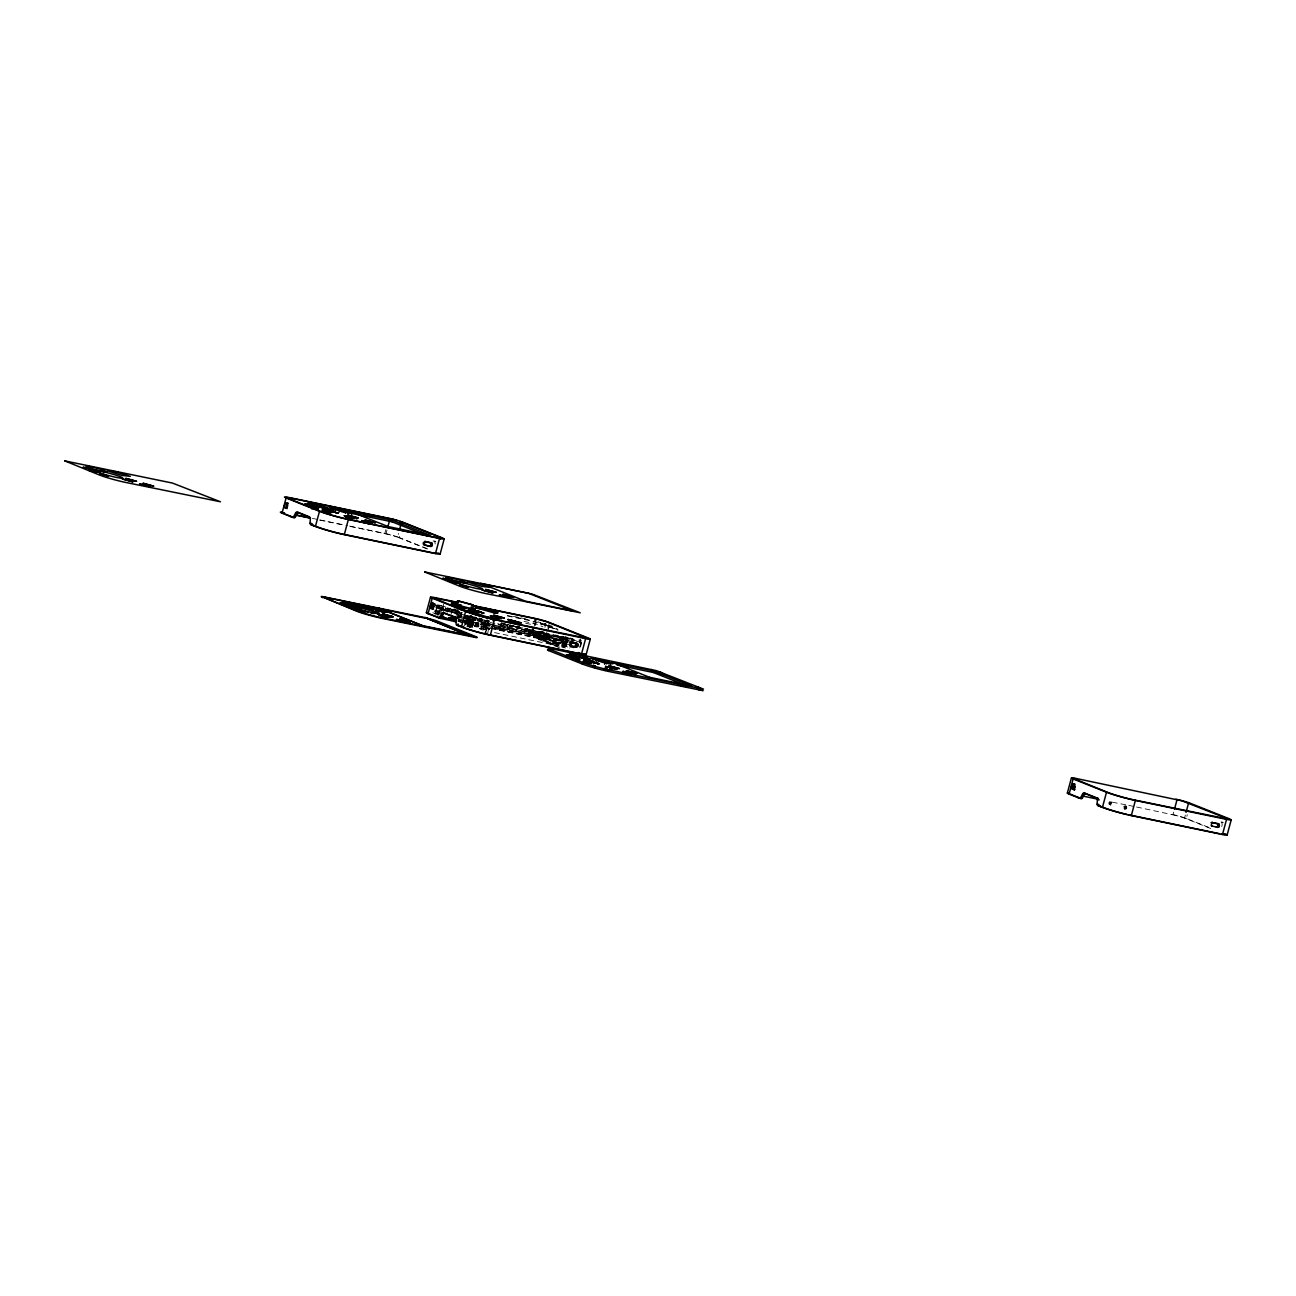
<?xml version="1.0" encoding="UTF-8"?>
<svg xmlns="http://www.w3.org/2000/svg" width="1296" height="1296" viewBox="0 0 1296 1296"><rect width="100%" height="100%" fill="white"/><g stroke="black" fill="none" stroke-linecap="round" stroke-linejoin="round"><path stroke-width="0.75" stroke-dasharray="5 3.75" d="M471.226 621.724C463.158 617.609 475.94 631.184 468.342 620.573L468.131 625.968L470.642 626.972L464.519 623.716M484.898 625.109L489.191 625.693M479.52 628.511C485.352 631.201 482.971 619.083 490.309 624.267M483.003 629.354C485.66 631.573 488.527 625.304 485.757 624.413M547.835 637.535L546.442 637.405L546.005 639.074L547.333 639.252L547.835 637.535L529.918 630.698L528.46 632.642L529.627 632.432L530.145 630.374C523.908 627.556 514.366 632.691 519.761 625.936M473.105 624.202L472.279 627.313C468.504 625.433 469.006 627.296 470.48 624.397L468.99 620.816M349.58 526.095L384.815 533.417L385.835 529.627M350.73 526.549L385.965 533.871L386.986 530.08M427.34 549.034L397.516 537.16L398.536 533.369M427.21 548.645L399.249 537.516L400.27 533.725M435.359 612.295L436.477 608.132L447.185 610.416M435.1 614.482L436.768 608.261L434.209 611.825M437.74 607.241L437.449 605.248M436.849 614.353L437.4 612.279M438.631 607.678L439.085 606.01M436.833 615.001L438.502 608.78L436.363 607.937L446.44 610.027L446.877 608.359L436.817 606.269L473.85 620.881L474.466 618.597L470.983 617.868C476.069 618.662 478.127 621.659 470.659 619.115L474.352 620.168M437.756 615.373L439.425 609.152L443.102 610.61M438.129 615.114L439.798 608.893M439.214 614.563L440.51 609.752L452.612 612.311L453.179 610.238L451.705 609.93L451.138 612.02M440.462 614.012L442.13 607.775L443.864 608.472L438.194 607.306M443.459 603.887L442.924 607.808M442.892 614.466L444.139 609.784M447.12 612.376L448.124 608.65L437.951 604.6M449.939 608.666C450.101 612.247 446.537 609.071 448.173 608.245M448.27 610.87L448.124 608.65M450.684 615.859L451.931 611.194L450.376 610.87L461.749 615.389M454.977 608.472L454.41 610.562L457.78 611.518M455.188 613.786L456.03 610.659L455.771 614.012M456.905 614.304L457.456 612.23L454.572 611.08L454.021 613.154L455.495 613.462L451.073 611.728L454.118 612.36M465.75 615.26L458.411 613.737L458.849 612.068L449.015 608.148M457.99 618.338L459.659 612.117M460.598 613.219L459.61 616.896L460.485 617.074L461.765 612.295M460.404 615.098L460.841 613.429M464.454 626.017L466.123 619.78L475.681 621.772M467.095 616.183L466.236 619.375A18.322 1.507 15 0 0 473.089 621.724M465.604 624.883L466.852 620.217L469.735 620.816L468.067 627.037M464.989 620.962C468.472 623.732 470.869 615.697 466.852 615.551M468.569 619.796L469.541 616.167M466.916 626.584L468.585 620.347L469.735 620.816M467.775 626.924L469.444 620.703M468.65 626.94L471.663 615.827M468.828 625.936L470.675 621.513L466.852 620.217M466.787 620.071L470.626 620.8L471.614 617.155L467.402 615.681M469.282 627.345L471.274 620.379L466.657 618.532M469.8 627.653L471.647 620.168M471.809 619.569L472.133 618.338M472.797 617.722L471.55 622.388L465.944 620.152M472.716 619.715C475.227 616.718 473.494 620.897 473.38 619.958M470.821 627.394L472.943 620.444M472.392 626.292L473.639 621.626L467.694 619.618C466.349 615.616 471.906 616.54 467.937 616.232M474.466 618.597L475.616 619.051L475.276 620.298A14.548 1.199 15 0 1 466.123 617.657M479.423 621.886L480.395 618.257L467.581 615.632M480.298 622.226L481.27 618.597M479.131 620.476L481.691 621.076L481.091 622.663M484.331 627.572L485.384 621.205M486.486 619.861L484.202 627.701L489.499 629.354M485.06 627.442L483.505 627.345L484.574 627.669L485.676 623.522L484.655 623.084M485.044 627.539C488.56 626.859 483.214 623.538 486.211 624.996M485.19 629.678L487.733 619.682M484.931 633.258L486.923 628.139M485.838 632.383L487.507 626.146L480.508 623.894M488.495 622.679L488.948 621.011M489.532 629.257L487.247 628.738L489.127 620.914L488.268 620.703A19.408 1.588 15 0 1 487.085 620.428M487.636 633.971L488.56 628.576M490.876 627.831L566.303 643.448L565.574 646.153L552.55 643.448L539.897 638.393L540.61 635.704L553.635 638.41L552.906 641.115L497.68 629.678L494.359 627.782L538.99 637.065L542.295 638.96L538.99 637.065M498.393 629.386L498.814 627.831L500.029 628.366L502.006 620.995M499.462 628.139L500.742 623.36M501.131 625.433L501.698 623.344L504.322 624.089L503.755 626.179L497.129 623.635M507.465 624.429L510.932 625.806L510.235 628.414L506.785 627.037L507.465 624.429L513.686 625.838M507.708 624.818L507.433 625.838L502.362 623.83M510.17 624.251L509.004 628.609L507.74 628.106L508.291 626.017M515.435 629.483L511.985 628.106L512.681 625.514L511.839 625.304M517.72 625.806L516.553 630.164L515.257 629.905L516.132 626.891L509.927 625.693M518.708 625.547L518.157 627.62L516.731 627.329L533.061 633.42L534.227 629.597M527.278 628.155L526.306 631.784L525.447 631.444L526.419 627.815M529.74 633.015L529.416 630.893L530.339 631.006M534.989 618.419L530.809 633.987A10.773 0.891 15 0 1 539.525 636.19L540.383 636.449A10.773 0.891 15 0 1 545.26 638.086L547.333 630.31M531.36 631.298L531.652 633.274L529.562 632.61M531.976 633.128L533.045 628.933M534.049 626.665L531.976 634.441L543.51 637.729L544.563 633.841M534.47 625.109L536.139 618.872M536.236 622.258L535.313 625.255M556.243 646.04L532.85 636.725L534.519 630.488L524.88 628.479M559.37 647.692L533.579 637.421L535.199 631.541L532.672 630.52M571.05 645.1L555.433 641.86L535.864 634.052L536.414 631.978L552.047 635.234L569.835 642.314M537.743 635.542L536.755 635.72L555.125 638.993L554.558 641.066L542.765 636.368L544.19 634.473L543.348 637.583L567.616 646.996M538.277 633.566L538.261 631.849L539.379 632.027M540.286 623.797L545.486 625.271L540.286 623.797L540.675 622.339M541.712 631.768C547.155 638.329 533.596 639.9 540.076 631.46M542.36 624.623L542.749 623.165M494.554 632.594L564.052 647.044L564.457 645.489L558.706 643.189L557.879 646.299L539.59 638.442L553.975 644.177L554.267 643.14L552.857 643.95L553.975 644.177M540.707 632.399L540.302 633.955M539.12 632.189C542.457 631.913 541.064 635.639 538.342 633.744M542.716 636.206C549.115 636.984 538.52 636.044 543.656 638.491M544.903 627.41L545.875 623.813M553.651 628.22L547.771 626.778L548.159 625.32L552.274 626.179M547.868 628.349L549.423 622.517M567.227 643.156L546.799 635.008L547.204 633.452M548.078 630.342L548.921 627.232M547.333 637.259L547.398 639.187M552.047 635.234L551.48 637.308L535.864 634.052M566.773 645.764L562.043 643.885L561.767 644.922L556.567 643.837L550.8 641.552L551.092 640.499L533.725 636.903M552.55 643.448L553.279 640.742L540.61 635.704M555.433 641.86L555.984 639.77L536.414 631.978M556.567 643.837L556.843 642.8L566.498 644.809M566.433 639.819L559.143 638.296L558.706 639.965L567.81 641.86M562.415 636.919C565.445 639.706 557.474 639.171 559.953 636.352M561.217 636.806C566.951 638.15 556.745 642.233 560.164 636.417M565.38 643.772L566.676 644.015L562.205 642.751L563.728 637.033L532.948 630.65M562.043 646.623L563.306 641.957M563.598 641.909L564.035 640.24L559.143 638.296M568.361 637.762L566.044 645.602L563.744 645.052L565.558 637.033L566.87 637.259M564.845 642.184L565.979 637.94L563.728 637.033M566.968 639.349L565.85 643.513L562.205 642.751M580.073 641.552L580.786 638.847M579.895 646.736L581.564 640.516L578.988 639.9A6.14 3.499 -78.3 0 1 579.296 641.245M579.798 647.854L581.175 642.654L578.308 641.504M1136.592 807.019L1172.977 814.811L1173.998 811.021M1210.626 828.484L1184.528 818.084L1186.051 812.398M1208.633 827.35L1186.277 818.44L1187.282 814.649M470.318 624.559L470.691 623.716L469.395 623.554L469.865 624.494M481.739 621.157L479.52 620.622M532.089 631.622L529.416 630.893M537.808 633.501L538.65 633.517M541.145 632.626L540.562 632.545M538.699 636.644L541.404 637.357M544.158 638.231L544.936 638.701L545.924 634.829L546.799 635.008M559.516 638.021L562.642 638.831M559.467 639.009L562.172 639.706M581.531 640.532L580.235 640.289M485.838 623.149L488.155 624.542M485.32 629.662L480.832 627.507M503.755 626.179L505.537 626.341L498.733 623.781M485.433 627.475L489.191 628.43M448.497 608.197L447.395 607.759M447.849 609.881L449.453 610.286M471.598 617.171L466.673 616.151M529.319 632.723L530.42 633.209M530.777 633.29L531.7 633.42L530.226 632.756M565.072 639.236L567.567 639.884M563.566 644.922L565.979 645.554M438.178 605.572L437.319 605.394M468.52 616.361L466.9 615.956M469.103 621.335L462.105 619.65M464.908 620.833L467.467 621.545M469.33 621.967L469.946 621.869M469.427 622.728L470.189 622.598M538.391 633.452L539.071 631.946M513.475 625.903L510.98 625.271M515.824 626.924L518.627 626.94M542.182 632.108L543.591 632.27L542.408 631.8M473.996 620.12L463.531 616.102M475.097 620.476L473.801 620.071M567.259 639.884L565.283 639.349M544.563 638.523L543.64 638.312M489.305 628.868L486.745 628.236M520.101 627.41L517.558 626.859M486.081 623.165L487.069 623.392M484.202 624.672L481.496 624.04M434.063 541.031L435.796 541.388A3.24 1.847 -78.3 0 0 434.338 541.825M312.385 518.368L318.249 519.583M320.209 519.988L347.62 525.69M319.399 520.036L342.905 524.929M513.265 616.313L518.999 617.512M520.911 617.9L526.63 619.099M507.433 615.551L532.364 620.719M507.319 615.956L538.018 622.339L557.912 630.261M541.631 624.073L544.595 624.915M547.09 625.612L551.885 627.637L547.771 626.778M524.005 621.4L535.459 623.781L542.894 626.746M551.351 627.296L552.339 627.507M437.206 604.892L445.111 606.544M525.658 623.246L535.07 625.239M432.929 604.438L438.404 605.588M434.533 605.07L443.086 606.852M458.233 610.189L452.628 609.023L459.076 611.599M452.077 609.282L455.414 609.979M436.752 606.544L459.837 611.242M434.095 606.739L442.633 608.504L443.362 606.155L446.051 607.225M457.731 611.712L448.562 609.817L458.411 613.737M458.8 612.052L462.461 612.814M457.456 612.23L461.943 614.142M438.502 608.78L448.967 611.129M457.974 613.591L440.51 609.752M466.997 616.459L490.147 621.27M501.73 623.668L522.952 628.09M543.737 632.74L540.27 632.011L539.298 635.639L533.255 633.242L481.448 622.355M526.824 629.548L572.67 639.074M436.282 611.048L438.453 611.485L436.736 610.805M458.849 615.892L462.332 616.621M529.189 630.52L476.572 619.763L490.892 625.531M572.735 639.576L573.61 639.754L570.013 638.329M457.844 616.118L461.651 616.912M576.25 640.759L532.316 631.622L524.88 628.673M435.958 612.198L439.425 612.911M526.468 630.909L574.209 640.823M576.509 641.342L580.77 642.217L580.495 643.253L578.583 642.508M506.785 627.037L511.985 628.106M579.879 642.395L581.175 642.654M462.964 618.354L472.505 620.347L470.983 626.049L469.687 625.79M481.334 622.274L494.699 625.061M525.447 631.444L513.281 628.916L514.156 629.273M466.139 619.245L473.85 620.881M434.695 613.138L438.437 613.915M454.928 617.123L460.598 618.305M467.111 619.812L472.846 621.011M492.107 624.866L507.74 628.106M494.586 625.806L564.035 640.24M484.429 623.894L483.181 628.56M458.379 618.937L473.234 622.242M481.075 623.862L556.843 639.511L556.016 642.622L550.8 641.552M481.901 624.316L489.418 625.887M491.297 626.276L536.755 635.72M463.822 620.735L473.251 622.696L472.133 626.519L470.837 626.243M480.8 624.251L488.349 625.822M494.084 627.021L537.613 636.061M555.984 639.77L567.697 642.217M464.94 621.481L470.675 622.663L464.503 620.201M494.132 627.475L565.299 642.362C565.736 644.906 562.545 642.541 565.202 643.48M458.444 620.347L473.267 623.408L464.697 619.958M481.48 625.871L488.997 627.442M463.401 622.291L473.04 624.283M480.767 625.887L488.479 627.491M490.406 627.896L532.85 636.725M465.215 623.214L473.04 624.834M480.848 626.454L488.657 628.074M490.617 628.479L533.579 637.421M539.46 638.96L538.472 638.215L552.857 643.95M473.51 625.401L469.849 624.64L471.695 625.223A19.408 1.588 15 0 0 472.813 625.563M469.978 626.389L472.862 626.989M556.745 646.072L557.879 646.299M561.767 647.109L565.672 647.919M1221.075 821.956L1222.808 822.328M1112.292 802.192L1126.807 804.994M1128.767 805.399L1134.632 806.614M437.481 606.933L442.714 608.018M385.965 533.871L394.389 535.88A10.773 0.891 15 0 1 399.249 537.516M485.563 627.491L488.754 628.285L489.451 625.774L477.657 621.076M1172.977 814.811L1181.401 816.804A10.773 0.891 15 0 1 1186.277 818.44M546.07 624.186L545.13 624.024L546.07 624.429M541.874 632.043L543.542 632.529M579.944 642.524L580.106 642.362M538.974 633.582L538.067 633.647M487.247 620.476L488.462 620.768L486.518 625.822A18.322 1.507 15 0 1 480.427 624.283M487.361 624.251L486.956 624.17A18.322 1.507 15 0 1 480.881 622.631M487.49 623.473L490.163 624.186M541.517 631.962L542.651 632.335M511.677 625.466L513.637 626.098L510.203 625.336M540.319 632.513L538.682 632.011M539.865 634.181L538.682 633.857M487.021 627.961L488.641 628.414M487.588 628.285L485.611 627.734L487.069 628.382M483.327 628.447L481.205 627.912M543.202 623.684L545.762 624.17L544.579 623.7M567.049 637.551L565.623 637.081M540.724 631.832L541.696 632.108L540.837 631.768M530.712 630.893L531.522 631.12M489.256 625.288L484.591 624.316L487.183 625.531L485.968 625.255A18.322 1.507 15 0 1 480.735 623.927M487.28 628.398L489.11 628.56M466.787 616.037L471.274 616.928L468.358 615.632M480.994 627.944L484.51 629.078M512.325 625.288L513.653 625.725M512.179 625.595L513.086 625.871M490.099 624.186L491.022 624.478M393.611 535.847L397.516 537.16M1180.64 816.772L1184.528 818.084M562.561 636.935L560.617 636.611M539.995 633.857L540.675 634.117M459.221 611.728L456.192 610.675M543.51 631.913L544.482 632.367M516.634 627.005L519.145 628.139M548.159 625.32L557.474 629.03M538.051 621.821L558.025 629.856M570.71 638.102L574.371 639.56M569.835 637.924L573.512 639.382M565.25 636.935L570.775 639.139L569.479 638.879L569.025 640.532L554.38 634.765M563.468 636.547L572.427 640.111M555.611 634.943L570.337 640.807M534.519 630.488L566.352 642.962M543.316 634.295L567.502 643.675M524.912 628.285L528.395 629.678M512.649 625.401L569.641 648.049M554.267 643.14L564.052 647.044M502.637 622.793L506.007 624.137M553.133 642.913L561.281 646.153M497.599 625.563L499.9 626.486M450.846 609.136L458.93 612.376M465.07 616.054L475.859 620.363M494.23 628.301L497.68 629.678M481.82 623.749L488.722 626.503M443.864 609.671L444.722 610.011M448.173 611.275L450.49 612.182M462.737 617.22L473.105 621.351M455.998 614.822L461.344 616.961M463.109 617.657L473.785 621.918M439.522 608.764L440.381 609.12M457.828 616.491L463.352 618.678M457.666 616.588L461.23 617.998M469.622 621.221L472.505 622.372L472.084 623.927L468.05 622.323M484.574 627.669L487.247 628.738M465.539 621.416L472.457 624.17M461.668 620.233L472.181 624.429M458.039 619.407L463.207 621.481M464.94 622.161L470.124 624.235M465.199 623.003L472.392 625.871M479.585 628.738L483.181 630.164M458.298 620.914L472.538 626.584M457.618 620.978L462.802 623.036M432.815 612.749L435.505 613.818M505.408 624.883L504.306 624.348M461.878 616.07L461.23 615.794A14.548 1.199 15 0 1 461.7 614.968M580.673 646.186A3.24 1.847 -78.3 0 0 580.057 641.601L581.791 641.957A3.24 1.847 -78.3 0 0 579.879 642.929M489.224 626.114A19.408 1.588 15 0 1 480.929 624.073M472.635 621.691A19.408 1.588 15 0 1 466.852 619.763M483.343 619.504A18.322 1.507 15 0 1 480.703 618.791M476.815 617.69A18.322 1.507 15 0 1 475.583 617.317M471.047 615.875A18.322 1.507 15 0 1 470.059 615.535M1171.827 814.342A10.773 0.891 15 0 1 1180.543 816.545M1221.496 822.247A3.24 1.847 -78.3 0 1 1221.691 826.54M1221.35 822.749A3.24 1.847 -78.3 0 1 1223.23 822.604M579.83 639.689A5.395 3.062 -78.3 0 1 580.171 646.866M579.263 640.256A5.395 3.062 -78.3 0 1 579.636 641.309M482.225 619.18A19.408 1.588 15 0 1 481.01 618.856M476.215 617.495A19.408 1.588 15 0 1 475.065 617.155M471.825 616.135A19.408 1.588 15 0 1 469.881 615.487M473.445 620.492A18.322 1.507 15 0 1 466.56 618.127M472.991 622.145A18.322 1.507 15 0 1 466.123 619.78M488.511 620.541A14.548 1.199 15 0 1 483.327 620.46M482.177 620.217A14.548 1.199 15 0 1 477.025 619.002M475.648 618.662A14.548 1.199 15 0 1 466.576 616.005M461.684 614.126A14.548 1.199 15 0 1 461.635 613.283M483.845 620.46A14.548 1.199 15 0 1 479.245 621.319M466.009 615.649A14.548 1.199 15 0 1 470.966 616.766M472.311 617.09A14.548 1.199 15 0 1 476.442 618.192M479.115 618.97A14.548 1.199 15 0 1 482.776 620.104M384.815 533.417A10.773 0.891 15 0 1 393.514 535.621M433.091 541.112A3.24 1.847 -78.3 0 1 435.116 543.996"/><path stroke-width="1.5" d="M440.008 553.91A10.773 0.891 15 0 1 435.456 553.603L344.299 534.649A21.562 1.766 15 0 1 315.43 526.451L310.829 524.621A2.155 1.231 -78.3 0 1 310.1 523.195L310.343 518.692A2.155 1.231 -78.3 0 0 309.614 517.25L296.962 512.212A2.155 1.231 -78.3 0 0 295.682 512.843L293.69 516.65A2.155 1.231 -78.3 0 1 292.41 517.282L282.042 513.151A10.773 0.891 15 0 1 281.848 512.114M1225.417 834.041A10.773 0.891 15 0 1 1222.484 834.527L1131.327 815.573A21.562 1.766 15 0 1 1102.442 807.392L1097.842 805.545A2.155 1.231 -78.3 0 1 1097.129 804.119L1097.356 799.616A2.155 1.231 -78.3 0 0 1096.643 798.174L1083.974 793.136A2.155 1.231 -78.3 0 0 1082.695 793.768L1080.702 797.575A2.155 1.231 -78.3 0 1 1079.422 798.206L1069.07 794.092A10.773 0.891 15 0 1 1068.422 793.006M451.138 620.606L455.479 621.837L456.435 617.9L452.255 616.718L451.138 620.606L440.721 618.451L428.83 613.656M282.042 513.151L286.108 498.004A10.773 0.891 15 0 1 289.04 497.518L388.881 518.27A10.773 0.891 15 0 1 403.315 522.369L442.454 537.953A10.773 0.891 15 0 1 439.522 538.439L348.365 519.502A21.562 1.766 15 0 1 319.496 511.304L286.108 498.004M308.756 506.849L309.177 505.294C328.487 509.425 292.637 500.45 309.177 505.294M311.785 508.907L312.206 507.352L310.457 506.655L318.411 508.518L318.119 510.219M313.097 507.757L313.519 506.201M313.713 507.092L313.308 508.648L311.623 508.243M317.488 510.316L318.524 508.664M315.43 526.451L319.496 511.304M324.875 513.265L325.296 511.709C312.174 506.461 342.274 516.407 325.296 511.709M326.333 513.022L326.754 511.466M331.063 514.447L329.33 514.058L329.638 512.617M331.241 508.777L331.663 507.222L347.846 511.353L351.864 512.957L351.459 514.512M333.218 510.721L333.639 509.166L329.605 507.562L335.68 508.826L335.275 510.381M337.738 508.486L337.316 510.041L340.006 511.11M339.293 511.985L339.714 510.43L333.639 509.166M341.771 510.089L341.35 511.645L345.902 512.6M322.704 597.116L356.222 610.465A19.408 1.588 15 0 0 382.207 617.852L477.058 637.114L436.12 620.638L424.991 617.528L476.879 637.762L382.061 618.37A19.408 1.588 15 0 1 356.076 610.983L321.424 596.371L425.282 617.641L470.027 636.044M345.384 513.248L345.789 511.693L351.864 512.957M347.425 512.908L347.846 511.353M322.558 597.634L321.359 596.84L325.15 596.776M344.299 534.649L348.365 519.502M341.01 603.418L349.531 605.054L340.119 603.272M345.497 603.806L349.402 605.572L345.335 604.859M350.422 607.646L353.889 607.484L346.259 605.248L345.546 605.702L353.743 608.002L344.72 605.912M346.34 606.496L348.138 605.702M357.275 609.314L364.921 611.599L356.854 609.055L360.774 610.691M360.142 610.465L364.775 612.149L360.855 610.513M387.99 526.306L389.513 520.619M428.296 536.22L392.121 521.818L392.542 520.263L350.341 511.483L388.33 526.63L430.515 535.394L392.542 520.263M370.413 608.099L366.509 605.977M386.726 611.712L376.488 609.363L372.6 607.241L386.726 611.712L380.651 610.448L384.539 612.571L380.506 610.967M365.845 607.16L374.576 609.185L369.878 608.764M399.541 529.578L401.063 523.892M401.274 523.6L401.144 521.834M383.017 612.263L374.576 609.185M382.693 610.108L386.597 612.23M435.456 553.603L439.522 538.439M440.397 539.201L440.818 537.646L401.582 521.996M440.122 554.105L444.188 538.942M422.415 625.595L377.525 607.711L422.415 625.595L470.173 635.526M426.319 612.733L430.499 597.164M468.164 635.299L425.282 617.641M438.404 617.852A2.155 1.231 -78.3 0 0 439.684 617.22L441.677 613.413A2.155 1.231 -78.3 0 1 442.957 612.781L444.69 613.138A2.155 1.231 -78.3 0 0 443.426 613.769L441.418 617.576A2.155 1.231 -78.3 0 1 440.154 618.224L428.053 613.721L432.216 598.153A10.773 0.891 15 0 1 435.148 597.667L458.638 602.559M431.357 608.245L432.913 602.413M440.721 618.451L440.996 617.414M450.263 617.803L448.772 618.257L451.267 619.245L452.839 616.28M452.288 619.213L455.884 620.282L451.559 619.051L452.628 616.037M453.098 619.423L454.653 616.54L456.37 617.09M453.908 619.634L454.523 617.285L456.305 618.727M454.669 619.861L455.09 618.305L451.98 617.495M457.796 609.023L458.217 607.451L456.419 606.787L464.584 608.747L456.662 606.917M455.35 620.087L456.435 617.9M459.108 607.856C458.816 605.702 462.202 606.836 459.238 605.831M460.858 609.881C460.064 607.5 465.523 608.375 463.498 610.432M458.557 625.887L460.291 626.243L457.99 625.32L458.266 624.283M584.852 653.881A10.773 0.891 15 0 1 581.467 654.172L490.309 635.218A21.562 1.766 15 0 1 461.441 627.021L465.604 611.453L432.216 598.153M463.45 626.357L463.174 627.394A19.408 1.588 15 0 0 481.172 632.902M470.918 608.634L474.32 610.076L473.315 609.736M475.195 609.233L475.616 607.678L481.691 608.942L477.657 607.338M478.467 626.584L478.532 623.246M492.934 620.752L493.355 619.196L468.504 610.432M490.309 635.218L494.473 619.65L585.63 638.604A10.773 0.891 15 0 0 588.562 638.118L549.423 622.517A10.773 0.891 15 0 0 534.989 618.419L472.343 605.394M535.718 620.444L536.139 618.872L546.264 621.626L588.206 638.539L493.322 619.196A19.408 1.588 15 0 1 467.37 611.825L432.572 597.715L457.828 602.608M702.367 690.185L703.064 690.687L608.197 671.344A19.408 1.588 15 0 1 582.212 663.957L548.694 650.608C547.463 647.692 548.208 648.049 551.561 648.713L656.23 670.615L703.485 689.116L608.618 669.789A19.408 1.588 15 0 1 582.633 662.402L549.115 649.053M551.561 648.713L551.156 650.268L549.536 649.96M567.162 656.392L567.567 654.836L575.942 656.991L566.417 654.723L567.567 654.836M571.05 645.1L571.617 643.027M575.23 645.862L576.137 642.719M579.393 660.911C580.981 657.574 574.792 658.157 572.476 657.234C571.066 656.991 575.278 660.458 571.439 659.048M574.371 658.433L574.792 656.878M573.48 658.044L576.542 658.903L576.121 660.458L577.417 660.798M578.048 658.66L578.048 660.328M578.761 661.009L579.798 659.356M581.467 654.172L585.63 638.604M582.212 663.957L582.633 662.402M586.116 654.674L590.296 639.106M587.606 663.714L588.028 662.159L583.265 660.992L591.316 663.568L588.028 662.159M596.549 661.073L596.954 659.518L592.936 657.914L613.138 663.649L607.063 662.386L606.641 663.941M601.279 661.802L598.59 660.733L599.011 659.178M603.045 660.782L602.624 662.337L611.096 663.989L607.063 662.386M604.6 664.281L605.021 662.726L590.879 658.255L596.954 659.518M608.699 663.601L609.12 662.045M608.197 671.344L608.618 669.789M650.981 671.02L651.402 669.465M649.183 678.877L649.604 677.306L611.615 662.175L653.8 670.939L691.789 686.086L649.604 677.306M687.755 686.2L653.395 672.511L653.8 670.939M699.338 690.282L699.759 688.727M1067.337 793.103L1071.403 777.94M1069.07 794.092L1073.137 778.928A10.773 0.891 15 0 1 1076.053 778.442L1181.855 800.815L1229.11 819.315L1134.227 799.972A19.408 1.588 15 0 1 1108.242 792.585L1073.477 778.507L1077.203 778.896M1072.327 788.762L1073.347 784.971M1074.157 790.268L1075.178 786.478M1102.442 807.392L1106.509 792.229L1073.137 778.928M1110.591 804.897L1110.073 803.034L1111.32 802.208M1124.653 808.898L1124.458 807.052L1126.062 806.598M1131.327 815.573L1135.377 800.426L1226.551 819.38A10.773 0.891 15 0 0 1229.467 818.878L1190.327 803.293A10.773 0.891 15 0 0 1175.893 799.195M1174.5 809.125L1177.043 799.648M1186.051 812.398L1188.594 802.937M1222.484 834.527L1226.551 819.38M1227.134 835.029L1231.2 819.866M339.86 603.32C351.119 606.609 336.604 601.83 341.156 602.899M292.41 517.282L294.143 517.639A2.155 1.231 -78.3 0 0 295.423 517.007L297.416 513.2A2.155 1.231 -78.3 0 1 298.696 512.568L309.55 516.893M443.637 612.716L441.288 617.171L451.267 619.245M1079.422 798.206L1081.172 798.579A2.155 1.231 -78.3 0 0 1082.435 797.931L1084.428 794.14A2.155 1.231 -78.3 0 1 1085.708 793.492L1098.376 798.53L1096.643 798.174M475.778 624.024L476.377 626.389M464.357 608.731L462.721 608.067M1124.248 806.517C1126.84 804.638 1127.374 810.373 1124.491 808.364M88.614 469.994C111.359 474.66 79.623 469.411 91.919 470.416M475.648 623.878L477.657 624.753L476.329 626.503A19.408 1.588 15 0 1 475.13 626.243M476.393 623.668L475 625.45L476.734 626.438M474.952 625.952L477.43 626.243L477.722 624.056M378.934 614.968L388.071 617.123M399.784 619.294L410.314 621.61L399.913 618.775L402.1 619.569M406.571 622.744L396.527 620.136M511.094 620.136L521.478 622.906L515.257 621.724M345.676 605.183L344.849 605.394L346.437 605.815M332.764 510.964L330.966 510.462L332.813 510.964M478.823 611.064L476.96 610.562L478.807 611.048M470.869 609.104L469.087 608.65L472.959 609.8M584.35 659.243L586.213 659.745L584.431 659.291M364.759 521.559L365.958 521.656M475.195 610.043L473.348 609.557L475.195 610.027M474.968 625.903L478.094 626.6M317.909 508.761L312.206 507.352M457.083 606.658L459.659 607.208M579.053 659.453L576.542 658.903M331.825 511.013L331.031 510.851M332.197 511.774L335.518 512.017L334.174 511.742M331.047 514.463L330.091 514.285M432.265 604.049L434.711 604.373M453.568 604.519L454.459 604.535M471.064 609.233L471.469 608.812A10.773 0.891 15 0 1 473.591 609.687M471.712 609.719L473.429 609.93M478.192 611.89L479.066 612.036M480.703 612.263L478.937 611.744L480.8 612.247M588.919 661.462L590.765 661.964L588.951 661.511M592.499 662.483L594.815 662.758M594.718 662.548L596.063 662.839M592.742 666.922L594.799 667.472L592.774 666.97M598.558 663.892L596.824 663.374L597.748 663.73M1124.766 808.477L1126.078 807.894L1125.9 806.485M548.678 649.831L547.43 649.863L548.694 650.608M490.374 617.333L491.621 617.528M432.151 603.823L434.662 604.26M479.488 615.308L477.932 614.839L479.471 615.292M476.329 623.7L477.43 623.83M397.143 619.893L406.393 622.469M605.977 667.958L606.884 668.104M284.488 512.811L282.447 512.681L283.792 513.524M440.575 538.423L438.955 538.099M572.265 658.822L573.286 659.016M581.45 653.929L583.816 653.864M435.181 597.91L432.621 597.683L433.966 598.525M289.721 497.907L286.481 497.648L321.359 511.726A19.408 1.588 15 0 0 347.344 519.097L439.619 538.261M476.572 610.821L477.868 611.08L476.312 611.08M697.183 688.824L699.095 689.31M699.224 689.521L696.859 688.808M345.611 517.412L347.377 517.801M509.895 620.995C502.006 620.152 524.605 625.822 515.095 622.355M384.232 614.547L392.85 617.204L389.302 616.669M407.851 621.853L410.168 622.129L402.683 619.699M624.202 673.029L625.336 673.256M290.288 498.02L286.513 497.518L287.842 498.361M1221.334 834.073L1225.06 834.462L1224.364 833.976M290.191 497.972L390.128 518.773M364.273 515.03L372.098 516.667M351.848 513.443L392.121 521.818M330.707 509.441L333.752 510.073M296.962 512.212L298.696 512.568M295.682 512.843L297.416 513.2M424.424 541.566A1.782 1.458 -68.3 0 1 425.201 541.485L431.293 542.975A1.782 1.458 -68.3 0 1 432.265 544.984A1.782 1.458 -68.3 0 1 430.385 546.41L424.278 544.919A1.782 1.458 -68.3 0 1 423.468 542.473M296.719 515.111L310.424 517.963M425.201 541.485L431.293 542.975M295.909 515.16L309.614 518.011M293.69 516.65L295.423 517.007M290.677 516.602L292.426 516.958M424.278 544.919L430.385 546.41M310.1 523.195L311.85 523.552M310.829 524.621L317.164 526.824A19.408 1.588 15 0 0 343.148 534.195M312.547 525.317L314.296 525.674M345.141 534.6L434.905 553.262L438.388 553.1A10.773 0.891 15 0 1 438.858 553.295M471.533 605.459L488.106 608.958M483.278 607.889L536.139 618.872M493.322 612.117L497.875 613.073L495.185 612.004M459.529 606.301L451.138 604.147L457.925 605.459M461.587 609.525L470.27 611.339M487.571 616.896L502.006 620.995M430.661 605.734L434.435 606.512M441.677 613.413L443.426 613.769M442.957 612.781L457.358 618.176L443.021 612.473M577.303 643.545L571.196 642.071L577.303 643.545A1.782 1.458 -68.3 0 1 578.275 645.554A1.782 1.458 -68.3 0 1 576.38 646.979L570.289 645.489A1.782 1.458 -68.3 0 1 569.624 645.116M569.641 642.233L576.931 643.756M440.737 616.313L444.22 617.042M439.684 617.22L451.413 619.569M436.687 617.171L438.421 617.528M570.159 646.672L573.966 647.465M325.021 597.294L425.137 618.16M457.99 625.32L461.457 626.049M369.409 607.127L372.454 607.759M455.625 617.819A2.155 1.231 -78.3 0 1 456.338 619.261L456.111 623.765A2.155 1.231 -78.3 0 0 456.824 625.19L458.557 625.547A2.155 1.231 -78.3 0 1 458.282 625.369M370.543 607.581L364.468 606.317L368.356 608.44L365.666 607.37M378.61 610.789L384.685 612.052M580.316 653.702L489.159 634.765A19.408 1.588 15 0 1 482.387 633.209M623.587 665.318L627.491 666.128M595.561 660.101L598.59 660.733M616.945 664.929L653.395 672.511M677.954 684.855L685.616 686.443M1083.974 793.136L1085.708 793.492M1082.695 793.768L1084.428 794.14M1211.063 822.717A1.782 1.458 -68.3 0 1 1212.214 822.425L1218.321 823.916A1.782 1.458 -68.3 0 1 1219.293 825.925A1.782 1.458 -68.3 0 1 1217.398 827.334L1211.306 825.844L1212.457 826.297A1.782 1.458 -68.3 0 1 1211.468 824.288A1.782 1.458 -68.3 0 1 1213.364 822.879L1218.321 823.916M1082.938 796.084L1098.603 799.34M1097.356 799.616L1099.089 799.972M1080.702 797.575L1082.435 797.931M1077.705 797.526L1079.438 797.882M1097.129 804.119L1098.862 804.476M1097.842 805.545L1104.192 807.748A19.408 1.588 15 0 0 1126.921 814.406M1099.575 806.242L1101.308 806.598M1219.342 833.652L1130.177 815.119A19.408 1.588 15 0 1 1128.038 814.666M389.723 520.328L392.364 520.927M363.479 522.45L365.359 522.871M495.493 617.22L496.757 617.495M387.018 617.528L383.098 616.556M610.934 667.634L612.814 668.056M630.504 675.427L627.264 674.633M583.994 662.693L584.836 662.872M399.8 524.005L402.23 524.767L399.784 524.232M662.791 675.394L660.409 674.617L662.807 675.167M329.816 511.159C328.034 510.818 331.096 510.948 330.302 510.98M332.44 512.212L331.258 511.839L332.197 512.147M477.706 623.02L476.183 622.663L475.34 625.774L477.689 626.357M579.928 652.892L578.583 652.536M391.295 518.999L392.785 519.372M350.876 517.217L352.901 517.72M496.805 617.285L498.182 617.625M511.126 621.27L513.815 621.967M629.483 672.818L633.242 674.131L622.841 671.312L631.492 673.304M392.672 519.323L393.498 519.55M323.19 508.826C320.695 508.388 325.928 509.474 323.303 509.02M330.917 510.656L330.091 510.543L331.922 510.997M330.188 510.786L329.832 510.835M329.962 514.075L329.33 514.058M464.551 607.873L466.544 608.375M476.199 610.886L473.672 610.934L476.669 611.015M471.29 609.979L472.327 610.124M478.094 612.052C475.373 611.761 482.015 612.538 479.196 612.23M478.208 612.247L479.083 612.392L478.354 611.971M658.984 673.434L657.72 673.223L659.146 673.709M486.194 633.485L484.947 633.242L486.551 633.566M605.637 668.493C601.879 667.764 609.622 669.481 605.799 668.768M605.734 670.405L603.952 669.838L605.912 670.243M323.563 512.195L324.907 512.552M572.33 657.477L573.221 657.72M368.874 522.288L371.563 523.017M514.82 622.372L516.229 622.744M405.972 621.432L403.283 620.703M393.401 519.502L394.227 519.745M598.606 663.471C595.706 662.904 601.441 664.168 598.525 663.617M394.114 519.696L395.669 520.133M655.079 671.992L656.537 672.381M494.618 618.419L496.757 618.791M609.979 668.817L611.987 669.384M387.974 616.345L383.308 614.887M394.843 519.89L396.398 520.328M327.305 509.636C329.103 509.895 322.866 510.041 327.434 509.83M333.072 511.92L333.914 512.001M332.084 511.952L333.185 512.114M469.201 608.926C472.003 609.833 466.592 608.229 469.314 609.12M588.578 660.328C591.446 661.252 585.905 659.599 588.708 660.523M587.849 660.442C590.668 661.349 585.241 659.745 587.963 660.636M595.075 662.499L596.776 662.726L595.447 662.434M587.12 660.571C589.972 661.495 584.431 659.842 587.234 660.766M595.188 662.693L593.973 662.677M597.715 663.552L598.671 663.892M349.385 518.319L351.945 519.064M627.977 673.92L630.536 674.681M483.343 612.895C486.049 613.818 480.622 612.133 483.262 613.04M89.278 469.865L91.481 470.497M396.284 520.279L397.094 520.538M367.384 523.422L369.797 524.167M499.576 618.03L501.455 618.808M614.839 668.606L617.252 669.352M403.299 620.8L396.398 619.375L406.798 622.193L399.767 619.358M327.904 509.668L329.2 509.944L327.904 509.668A10.773 0.891 15 0 1 328.309 510.041M472.1 610.06L473.056 609.995M460.582 606.755L462.51 607.322M593.827 662.774L592.531 662.531M500.126 618.273L490.261 615.811L500.904 618.403M632.821 673.709L635.477 674.6M316.775 509.652L317.779 509.992M513.961 621.351L511.353 620.379M381.818 616.167L379.031 615.114M588.967 660.28L590.458 660.636L588.967 660.28A10.773 0.891 15 0 0 586.602 659.372M518.773 623.506L520.312 624.04M567.049 656.732L566.206 656.424M400.14 521.478L401.258 521.883M355.995 518.659L356.886 518.983M624.17 673.709L622.939 673.24M471.29 611.825L475.632 612.716M1212.214 822.425L1213.364 822.879M1217.398 827.334L1216.247 826.88A1.782 1.458 -68.3 0 0 1218.143 825.455A1.782 1.458 -68.3 0 0 1217.171 823.446M1081.172 798.579L1069.508 793.8M345.789 511.693L349.823 513.297L339.714 510.43M331.663 507.222L335.68 508.826M285.509 514.204L294.143 517.639M494.181 610.222L498.215 611.825L490.082 610.902L475.956 606.431M572.589 641.941L575.926 643.27M493.144 612.344L495.833 613.413L475.616 607.678M576.38 646.979L575.23 646.526A1.782 1.458 -68.3 0 0 577.125 645.1A1.782 1.458 -68.3 0 0 576.153 643.091M570.289 645.489L571.439 645.943A1.782 1.458 -68.3 0 1 570.451 643.934A1.782 1.458 -68.3 0 1 572.346 642.524M448.967 617.528L450.117 617.981M449.404 617.949L450.409 618.597M456.824 625.19L461.441 627.021M375.775 610.238L378.464 611.307M441.094 537.743L442.211 538.439M472.732 609.298L473.947 609.833M432.167 604.357L432.589 606.415L431.6 605.929M571.196 655.339A10.773 0.891 15 0 1 585.857 659.113M494.473 619.65A21.562 1.766 15 0 1 465.604 611.453M428.053 613.721A10.773 0.891 15 0 1 428.36 612.765M458.071 625.045A2.155 1.231 -78.3 0 1 457.844 624.121M433.625 609.233A2.803 1.588 -78.3 0 1 432.248 606.139A2.803 1.588 -78.3 0 1 434.776 603.936M569.479 643.043A1.782 1.458 -68.3 0 1 570.418 642.152M307.735 504.468A10.773 0.891 15 0 1 310.603 504.76M311.364 504.905A10.773 0.891 15 0 1 325.345 508.68M477.268 623.068A19.408 1.588 15 0 1 476.069 622.712M478.111 623.198A18.322 1.507 15 0 1 476.815 622.841M1135.377 800.426A21.562 1.766 15 0 1 1106.509 792.229M1099.575 805.918A2.155 1.231 -78.3 0 1 1099.089 805.399M1074.935 789.491A2.803 1.588 -78.3 0 1 1073.153 787.45A2.803 1.588 -78.3 0 1 1074.983 784.112M1218.661 827.431A3.24 1.847 -78.3 0 1 1218.791 823.608M342.873 602.186A10.773 0.891 15 0 1 354.245 604.487A10.773 0.891 15 0 1 363.496 607.873A10.773 0.891 15 0 1 353.727 606.172M352.366 605.799A10.773 0.891 15 0 1 349.693 605.038M348.446 604.665A10.773 0.891 15 0 1 345.222 603.596M344.396 603.272A10.773 0.891 15 0 1 342.857 602.543M378.286 613.267A14.548 1.199 15 0 1 377.654 614.142M374.155 613.591A14.548 1.199 15 0 1 370.607 612.83M367.967 612.198A14.548 1.199 15 0 1 365.229 611.485M363.852 611.113A14.548 1.199 15 0 1 361.147 610.351M358.603 609.574A14.548 1.199 15 0 1 352.852 607.549M352.269 607.273A14.548 1.199 15 0 1 352.301 606.334M352.901 606.382A14.548 1.199 15 0 1 365.326 609.055A14.548 1.199 15 0 1 377.703 612.992M477.365 623.441A18.322 1.507 15 0 1 474.401 622.582M312.563 524.977A2.155 1.231 -78.3 0 1 311.915 524.054M287.064 508.631A2.803 1.588 -78.3 0 1 286.238 505.57A2.803 1.588 -78.3 0 1 288.247 503.172M425.428 545.373A1.782 1.458 -68.3 0 1 424.456 543.364A1.782 1.458 -68.3 0 1 426.352 541.955M430.142 542.522A1.782 1.458 -68.3 0 1 431.114 544.531A1.782 1.458 -68.3 0 1 429.235 545.94M431.633 546.491A3.24 1.847 -78.3 0 1 431.779 542.668M470.999 606.982A10.773 0.891 15 0 1 473.008 608.731A10.773 0.891 15 0 1 459.432 605.41M457.731 604.859A10.773 0.891 15 0 1 457.034 603.32M453.746 604.568A10.773 0.891 15 0 1 454.783 604.6M122.294 478.985L133.002 481.901L122.391 478.953M125.809 478.402L136.517 481.302L125.809 478.402M139.628 483.894L150.32 486.81L139.628 483.894M143.127 483.311L153.835 486.227L143.224 483.278M344.25 515.695L354.634 518.53L344.347 515.662M347.765 515.111L358.15 517.946L347.765 515.111M361.568 520.619L371.968 523.454L361.665 520.587M365.083 520.036L375.484 522.855L365.18 520.004M379.08 614.45L389.464 617.285L379.177 614.417M382.595 613.867L392.98 616.685L382.595 613.867M482.096 590.02L492.804 592.936L482.096 590.02M485.611 589.437L496.303 592.337L485.611 589.437M493.76 615.227L504.16 618.046L493.76 615.227M499.414 594.929L510.122 597.845L499.414 594.929M502.929 594.346L513.637 597.262L503.026 594.313M605.524 666.387L615.908 669.222L605.524 666.387M609.039 665.804L619.423 668.639L609.12 665.771M626.357 670.729L636.757 673.547L626.357 670.729M1110.866 803.196C1108.566 807.116 1108.825 799.276 1110.866 803.196M83.203 467.289L93.037 469.654L83.3 467.273M100.051 473.591L108.41 476.248L100.051 473.591M442.989 578.324L452.839 580.689L443.086 578.308M451.462 602.867L460.987 605.151L451.462 602.867M459.837 584.609L468.212 587.282L459.934 584.593M468.31 609.169L476.361 611.728L468.407 609.152M507.935 619.472L518.303 622.258L507.935 619.472M64.849 460.906L99.565 475.049A19.408 1.588 15 0 0 124.513 482.193L220.433 501.763L172.449 483.068L64.849 460.906M424.651 571.925L459.367 586.067A19.408 1.588 15 0 0 484.299 593.228L580.235 612.797L532.251 594.103L424.651 571.925M457.52 600.745L472.975 604.94L457.52 600.745M584.253 655.841L586.942 656.57L584.253 655.841M658.157 671.636L660.83 672.365L658.157 671.636M697.297 687.236L699.97 687.965L697.297 687.236M399.541 522.369L402.635 523.211L399.541 522.369M660.814 673.061L663.908 673.904L660.814 673.061M448.465 581.013L456.581 583.006L448.465 581.013M336.393 512.6L338.224 513.103L336.393 512.6M592.272 661.122L594.086 661.64L592.385 661.138M323.141 508.55L324.94 509.069L323.255 508.55M327.726 510.77L329.492 511.272L327.726 510.77M479.763 611.631L481.529 612.133L479.763 611.631M583.686 659.34L585.452 659.875L583.686 659.34M591.413 661.187L593.163 661.705L591.543 661.203M589.955 661.43L591.721 661.932L589.955 661.43M593.244 665.366L595.204 665.95L593.406 665.383M335.648 512.698L337.397 513.2L335.648 512.698M481.642 612.797L483.408 613.3L481.788 612.83M116.008 471.809L107.633 470.837L121.937 475.373L130.313 476.345L116.008 471.809M528.574 593.276L480.573 583.297L525.35 601.133L573.35 611.113L528.574 593.276M475.81 582.844L467.419 581.872L481.723 586.408L490.115 587.38L475.81 582.844M460.323 584.156A14.548 1.199 15 0 0 482.549 589.194A14.548 1.199 15 0 0 462.802 582.698A14.548 1.199 15 0 0 460.323 584.156M449.372 579.004A10.935 0.891 15 0 0 466.722 583.103A10.935 0.891 15 0 0 453.001 578.389A10.935 0.891 15 0 0 449.372 579.004M100.521 473.137A14.548 1.199 15 0 0 122.747 478.159A14.548 1.199 15 0 0 103 471.663A14.548 1.199 15 0 0 100.521 473.137M89.57 467.969A10.935 0.891 15 0 0 106.936 472.068A10.935 0.891 15 0 0 93.199 467.354A10.935 0.891 15 0 0 89.57 467.969M573.545 655.614A10.773 0.891 15 0 0 590.004 659.34A10.773 0.891 15 0 0 575.375 654.529A10.773 0.891 15 0 0 573.545 655.614M432.994 608.002A2.803 1.588 -78.3 0 0 432.783 603.434A2.803 1.588 -78.3 0 0 430.402 606.965A2.803 1.588 -78.3 0 0 432.994 608.002M312.271 504.922A10.773 0.891 15 0 0 328.73 508.664A10.773 0.891 15 0 0 314.102 503.836A10.773 0.891 15 0 0 312.271 504.922M1074.011 788.357A2.803 1.588 -78.3 0 0 1073.801 783.788A2.803 1.588 -78.3 0 0 1071.419 787.32A2.803 1.588 -78.3 0 0 1074.011 788.357M347.409 603.774A10.773 0.891 15 0 0 363.609 607.387A10.773 0.891 15 0 0 348.64 602.527A10.773 0.891 15 0 0 347.409 603.774M357.178 608.553A14.548 1.199 15 0 0 379.404 613.591A14.548 1.199 15 0 0 359.656 607.095A14.548 1.199 15 0 0 357.178 608.553M286.999 507.433A2.803 1.588 -78.3 0 0 286.789 502.864A2.803 1.588 -78.3 0 0 284.407 506.396A2.803 1.588 -78.3 0 0 286.999 507.433"/></g></svg>
